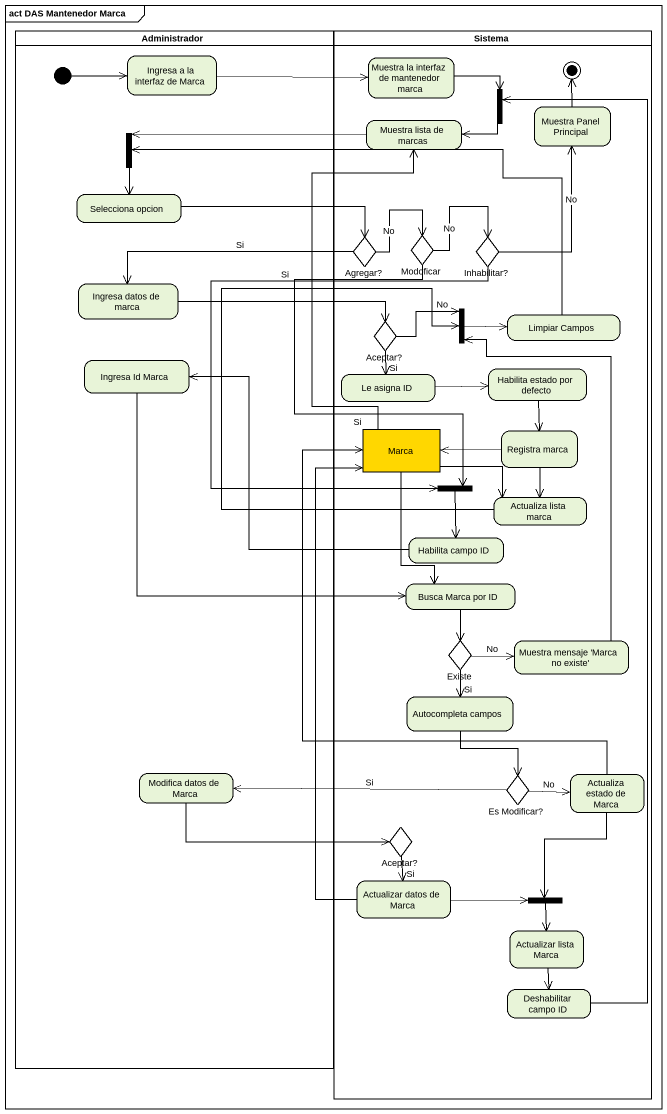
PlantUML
@startuml
mainframe act DAS Mantenedor Marca
hide empty description
state Administrador <<partition>> {
  state "Ingresa a la interfaz de Marca" as Ingresa_a_la_interfaz_de
  state fork2 <<join>>
  state "Selecciona opcion" as Selecciona_opcion
  state "Ingresa datos de marca" as Ingresa_datos_de_marca
  state "Ingresa Id Marca" as Ingresa_Id_Marca
  state "Modifica datos de Marca" as Modifica_datos_de_Marca
  [*] -right-> Ingresa_a_la_interfaz_de
}
state Sistema <<partition>> {
  state "Muestra la interfaz de mantenedor marca" as Muestra_la_interfaz_de
  state "Muestra lista de marcas" as Muestra_lista_de_marcas
  state fork1 <<join>>
  state "Muestra Panel Principal" as Muestra_Panel_Principal
  state "Agregar?" as Agregar <<choice>>
  state Modoficar <<choice>>
  state "Inhabilitar?" as Inhabilitar <<choice>>
  state fork3 <<join>>
  state "Limpiar Campos" as Limpiar_Campos
  state "Aceptar?" as Aceptar <<choice>>
  state "Le asigna ID" as Le_asigna_ID
  state "Habilita estado por defecto" as Habilita_estado_por_defecto
  state Marca <<object>> #FFD700
  state "Registra marca" as Registra_marca
  state fork4 <<join>>
  state "Actualiza lista marca" as Actualiza_lista_marca
  state "Habilita campo ID" as Habilita_campo_ID
  state "Busca Marca por ID" as Busca_Marca_por_ID
  state Existe <<choice>>
  state "Muestra mensaje 'Marca no existe'" as Muestra_mensaje_Marca_no
  state "Autocompleta campos" as Autocompleta_campos
  state "Es Modificar?" as Es_Modificar <<choice>>
  state "Actualiza estado de Marca" as Actualiza_estado_de_Marca
  state "Aceptar?" as Aceptar_2 <<choice>>
  state "Actualizar datos de Marca" as Actualizar_datos_de_Marca
  state fork5 <<join>>
  state "Actualizar lista Marca" as Actualizar_lista_Marca
  state "Deshabilitar campo ID" as Deshabilitar_campo_ID
  Muestra_Panel_Principal -up-> [*]
}
Ingresa_a_la_interfaz_de -right-> Muestra_la_interfaz_de
Muestra_la_interfaz_de -right-> fork1
Muestra_lista_de_marcas -left-> fork2
fork1 -left-> Muestra_lista_de_marcas
fork2 --> Selecciona_opcion
Selecciona_opcion -right-> Agregar
Agregar -right-> Modoficar : No
Agregar -left-> Ingresa_datos_de_marca : Si
Modoficar -right-> Inhabilitar : No
Modoficar --> fork4 : Si
Inhabilitar -up-> Muestra_Panel_Principal : No
Inhabilitar --> fork4 : Si
Ingresa_datos_de_marca -right-> Aceptar
fork3 -right-> Limpiar_Campos
Limpiar_Campos -left-> fork2
Aceptar -right-> fork3 : No
Aceptar --> Le_asigna_ID : Si
Ingresa_Id_Marca --> Busca_Marca_por_ID
Le_asigna_ID -right-> Habilita_estado_por_defecto
Habilita_estado_por_defecto --> Registra_marca
Marca -up-> Muestra_lista_de_marcas
Marca -right-> Actualiza_lista_marca
Marca --> Busca_Marca_por_ID
Registra_marca -left-> Marca
Registra_marca --> Actualiza_lista_marca
fork4 --> Habilita_campo_ID
Actualiza_lista_marca -up-> fork3
Habilita_campo_ID -left-> Ingresa_Id_Marca
Busca_Marca_por_ID --> Existe
Existe -right-> Muestra_mensaje_Marca_no : No
Existe --> Autocompleta_campos : Si
Muestra_mensaje_Marca_no -up-> fork3
Autocompleta_campos --> Es_Modificar
Modifica_datos_de_Marca -right-> Aceptar_2
Es_Modificar -left-> Modifica_datos_de_Marca : Si
Es_Modificar -right-> Actualiza_estado_de_Marca : No
Actualiza_estado_de_Marca -up-> Marca
Actualiza_estado_de_Marca --> fork5
Aceptar_2 --> Actualizar_datos_de_Marca : Si
Actualizar_datos_de_Marca -up-> Marca
Actualizar_datos_de_Marca -right-> fork5
fork5 --> Actualizar_lista_Marca
Actualizar_lista_Marca --> Deshabilitar_campo_ID
Deshabilitar_campo_ID -up-> fork1
@enduml
